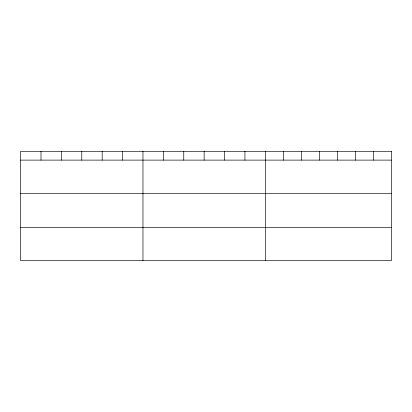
<?xml version="1.0" encoding="UTF-8"?>
<svg xmlns="http://www.w3.org/2000/svg" width="412" height="412" viewBox="0 0 412 412"><rect width="100%" height="100%" fill="white"/><g stroke="black" fill="none" stroke-linecap="round" stroke-linejoin="round"><path stroke-width="0.62" d="M20.6 160.113L391.4 160.113M20.6 193.305L391.4 193.305M20.6 227.501L391.4 227.501M373.39 151.312L373.39 160.113M355.381 151.312L355.381 160.113M337.371 151.312L337.371 160.113M319.357 151.312L319.357 160.113M301.347 151.312L301.347 160.113M283.338 151.312L283.338 160.113M265.328 151.312L265.328 260.688M244.934 151.312L244.934 160.113M224.54 151.312L224.54 160.113M204.146 151.312L204.146 160.113M183.752 151.312L183.752 160.113M163.358 151.312L163.358 160.113M142.964 151.312L142.964 260.688M122.57 151.312L122.57 160.113M102.176 151.312L102.176 160.113M81.782 151.312L81.782 160.113M61.388 151.312L61.388 160.113M40.994 151.312L40.994 160.113M391.4 151.312L20.6 151.312L20.6 260.688L391.4 260.688L391.4 151.312"/></g></svg>
